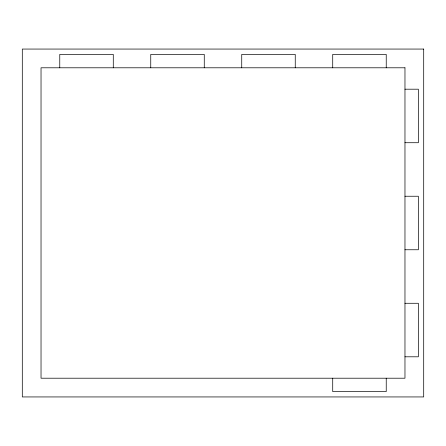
<?xml version="1.0" encoding="UTF-8"?>
<svg xmlns="http://www.w3.org/2000/svg" width="446" height="446" viewBox="0 0 446 446"><rect width="100%" height="100%" fill="white"/><g stroke="black" fill="none" stroke-linecap="round" stroke-linejoin="round"><path stroke-width="0.67" d="M404.968 89.2L418.348 89.2L418.348 142.72L404.968 142.72M404.968 196.24L418.348 196.24L418.348 249.76L404.968 249.76M404.968 303.28L418.348 303.28L418.348 356.8L404.968 356.8M386.236 67.792L386.236 54.412L332.716 54.412L332.716 67.792M386.236 378.208L386.236 391.588L332.716 391.588L332.716 378.208M295.252 67.792L295.252 54.412L241.732 54.412L241.732 67.792M204.268 67.792L204.268 54.412L150.748 54.412L150.748 67.792M113.284 67.792L113.284 54.412L59.764 54.412L59.764 67.792M423.7 49.06L22.3 49.06L22.3 396.94L423.7 396.94L423.7 49.06M404.968 67.792L41.032 67.792L41.032 378.208L404.968 378.208L404.968 67.792"/></g></svg>
